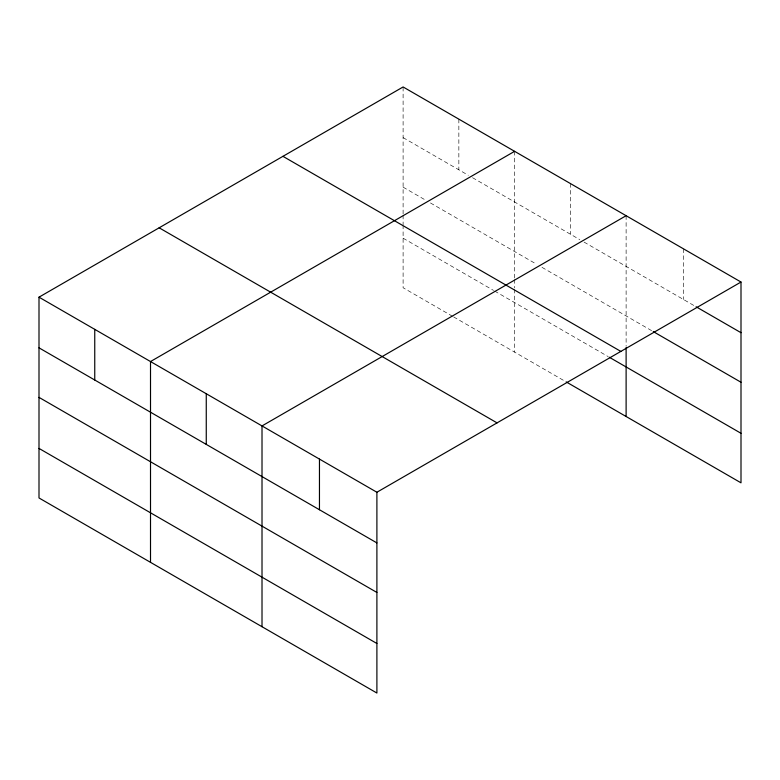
<?xml version="1.0" encoding="UTF-8"?>
<svg xmlns="http://www.w3.org/2000/svg" width="780" height="780" viewBox="0 0 780 780"><rect width="100%" height="100%" fill="white"/><g stroke="black" fill="none" stroke-linecap="round" stroke-linejoin="round"><path stroke-width="0.58" stroke-dasharray="3.9 2.92" d="M403.104 213.895L403.104 86.96M403.104 137.621L468.322 175.276M472.534 177.703L579.832 239.645M584.035 242.083L695.048 306.169M403.104 187.161L426.241 200.518M430.453 202.956L536.698 264.293M541.963 267.325L652.226 330.993M403.104 238.202L493.565 290.433M494.618 291.047L608.234 356.635M452.546 316.29L403.104 287.752L403.104 226.054M453.599 316.904L565.1 381.274M683.553 248.878L683.553 299.54M626.116 215.709L626.116 346.3M570.365 183.524L570.365 234.185M514.605 151.33L514.605 278.275M514.605 279.494L514.605 287.995M514.605 289.214L514.605 352.121M458.854 119.145L458.854 169.806M403.104 215.114L403.104 224.835"/><path stroke-width="1.17" d="M741 282.038L403.104 86.96L39 297.17L39 497.962L376.896 693.04L376.896 492.248L741 282.038L741 482.83L566.153 381.888M514.605 151.33L150.511 361.549L150.511 562.341M626.116 215.709L262.012 425.929L262.012 626.71M696.091 306.774L741 332.699M653.269 331.598L741 382.249M282.945 156.332L620.851 351.409M609.287 357.24L741 433.29M159.149 227.799L497.055 422.887M39 297.17L376.896 492.248M39 347.831L376.896 542.909M39 397.371L376.896 592.459M39 448.412L376.896 643.5M626.116 347.519L626.116 416.5M319.459 459.089L319.459 509.75M206.261 393.734L206.261 444.395M94.751 329.355L94.751 380.016"/></g></svg>
